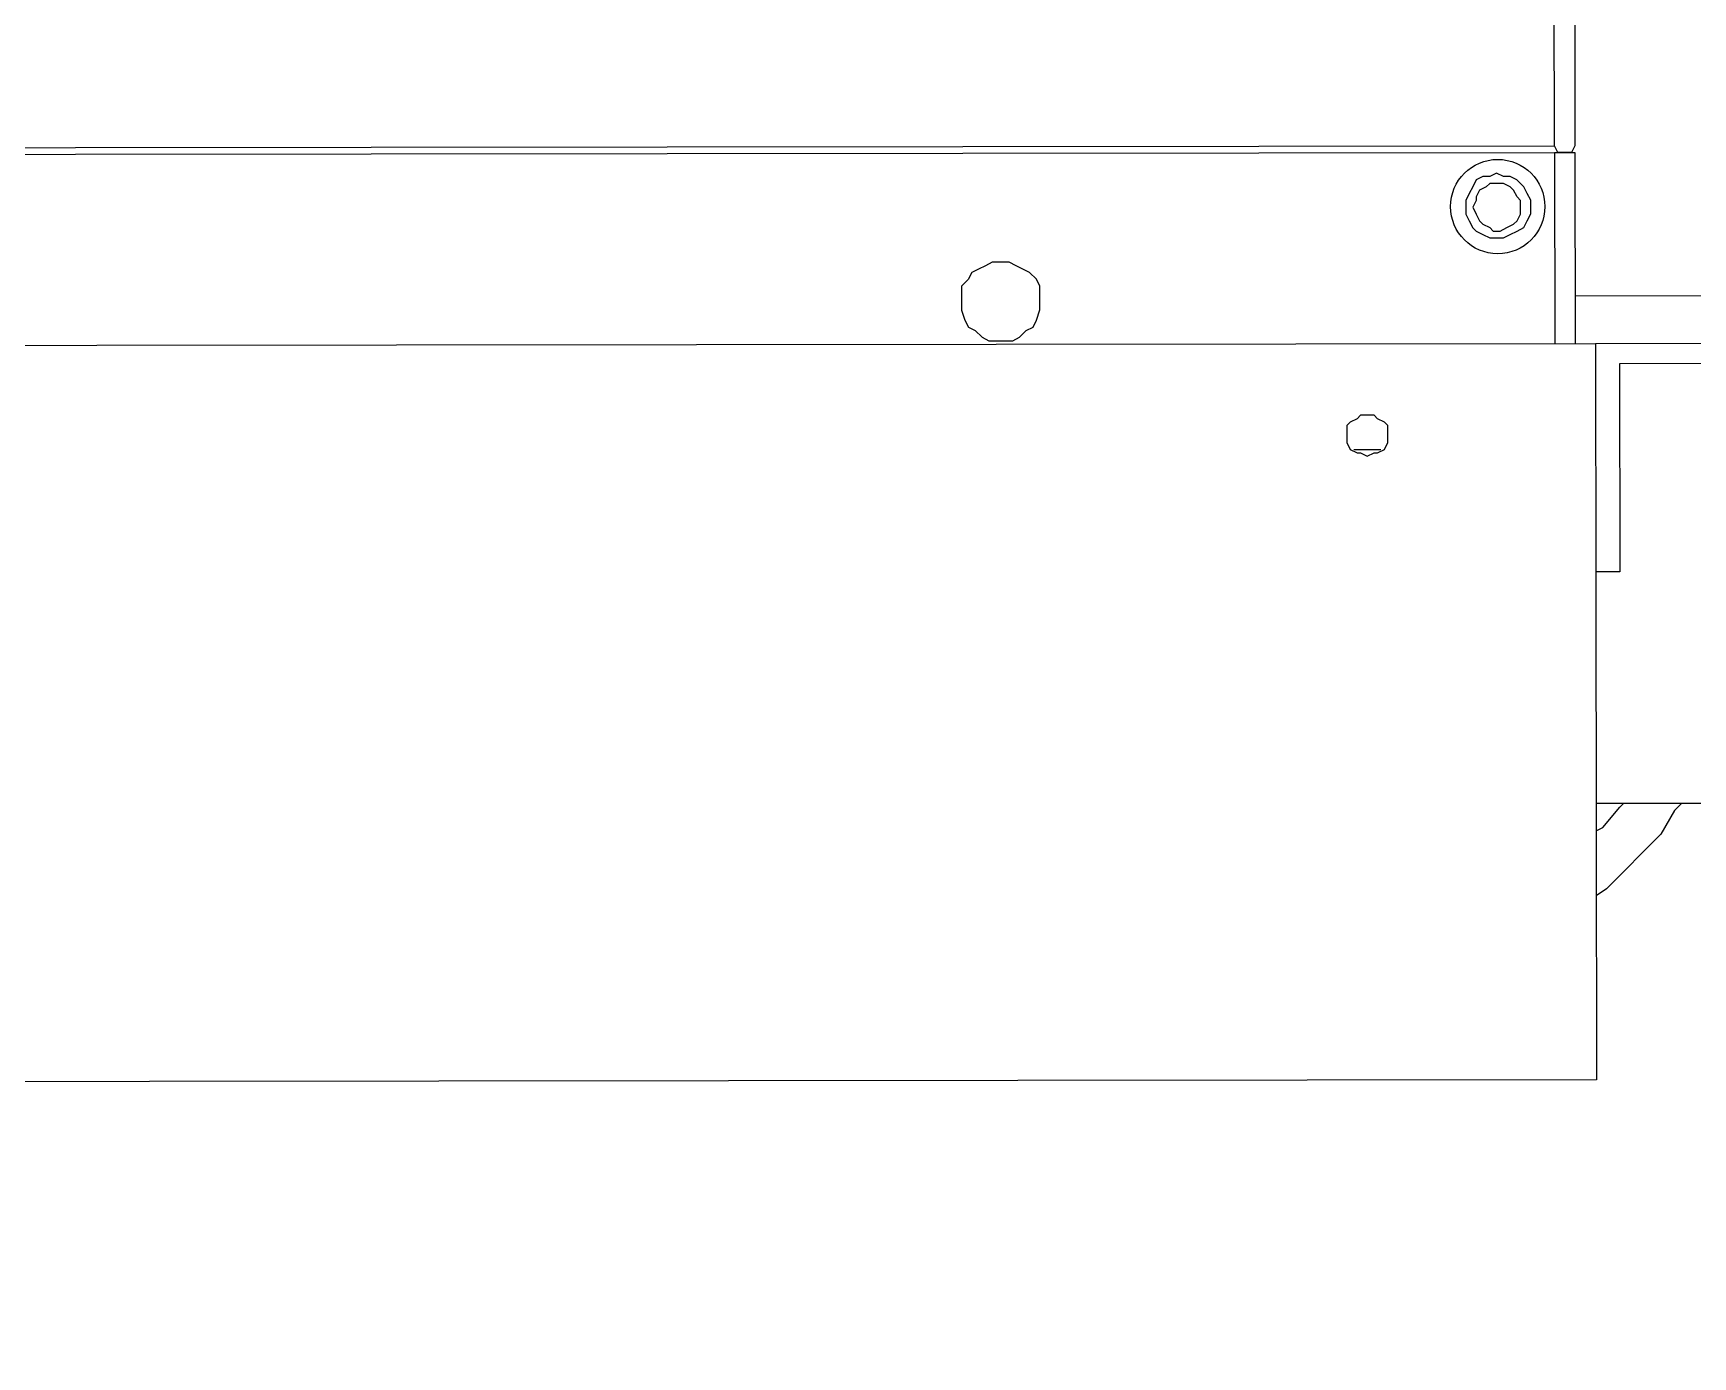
# Model space of a CAD drawing. Header units: feet. Extents: x -99009 to 3252343, y -11094690 to 9035152.
# Drawn here: x 2486455.5 to 2486816.3, y -1981241.8 to -1980954.1 of the extents above; entities that cross this region are included whole.
import ezdxf

# ---------------------------------------------------------------- set-up
doc = ezdxf.new("R2010")
doc.units = ezdxf.units.FT
doc.layers.add('1', color=1, linetype='Continuous')

# ---------------------------------------------------------------- blocks, each defined once
blk = doc.blocks.new('lEVELLING mACHINE')
at = {"color": 200, "lineweight": 25, "transparency": 33554684}
for points in [[(16675.95, 7724.53), (16675.95, 7564.48), (14851.76, 7564.48), (14851.76, 7724.53)], [(14901.4, 7580.04), (14902.88, 7580.04), (14903.62, 7580.78), (14905.1, 7581.52), (14905.84, 7582.27), (14905.84, 7583.75), (14905.84, 7585.23), (14905.84, 7585.97), (14905.1, 7587.45), (14903.62, 7588.19), (14902.88, 7588.19), (14901.4, 7588.93), (14899.92, 7588.19), (14899.18, 7588.19), (14897.69, 7587.45), (14896.95, 7585.97), (14896.95, 7585.23), (14896.95, 7583.75), (14896.95, 7582.27), (14897.69, 7581.52), (14899.18, 7580.78), (14899.92, 7580.04)], [(14980.68, 7546.7), (14982.9, 7546.7), (14984.38, 7547.44), (14985.87, 7548.18), (14987.35, 7548.92), (14988.09, 7550.41), (14989.57, 7551.89), (14989.57, 7554.11), (14989.57, 7555.59), (14989.57, 7557.07), (14988.83, 7559.3), (14988.09, 7560.78), (14986.61, 7561.52), (14985.12, 7563), (14983.64, 7563.74), (14982.16, 7563.74), (14979.94, 7563.74), (14978.46, 7563.74), (14976.97, 7563), (14975.49, 7561.52), (14974.01, 7560.78), (14973.27, 7559.3), (14972.53, 7557.07), (14972.53, 7555.59), (14972.53, 7554.11), (14972.53, 7551.89), (14973.27, 7550.41), (14974.75, 7548.92), (14976.23, 7548.18), (14977.71, 7547.44), (14979.2, 7546.7)], [(14873.24, 7527.44), (14874.72, 7528.18), (14876.21, 7528.18), (14877.69, 7528.92), (14878.43, 7530.4), (14879.17, 7531.88), (14879.91, 7533.36), (14879.91, 7534.85), (14879.91, 7536.33), (14879.17, 7537.81), (14878.43, 7539.29), (14877.69, 7540.03), (14876.21, 7540.77), (14874.72, 7541.51), (14873.24, 7541.51), (14871.76, 7541.51), (14870.28, 7540.77), (14868.8, 7540.03), (14867.31, 7539.29), (14866.57, 7537.81), (14865.83, 7536.33), (14865.83, 7534.85), (14865.83, 7533.36), (14866.57, 7531.88), (14867.31, 7530.4), (14868.8, 7528.92), (14870.28, 7528.18), (14871.76, 7528.18)], [(14873.24, 7529.66), (14874.72, 7529.66), (14875.47, 7530.4), (14876.95, 7531.14), (14877.69, 7532.62), (14877.69, 7533.36), (14878.43, 7534.85), (14877.69, 7536.33), (14876.95, 7537.81), (14876.21, 7538.55), (14874.72, 7539.29), (14873.98, 7540.03), (14872.5, 7540.03), (14871.02, 7539.29), (14869.54, 7538.55), (14868.8, 7537.81), (14868.06, 7536.33), (14868.06, 7534.85), (14868.06, 7533.36), (14868.8, 7532.62), (14869.54, 7531.14), (14870.28, 7530.4), (14871.76, 7529.66)]]:
    blk.add_lwpolyline(points, close=True, dxfattribs=at)
for points in [[(14833.23, 7664.51), (14834.71, 7665.99), (14837.68, 7671.18), (14841.38, 7674.88), (14845.83, 7679.33), (14849.53, 7683.03), (14851.76, 7684.52)], [(14851.76, 7670.44), (14850.27, 7669.7), (14846.57, 7665.25), (14845.83, 7664.51)], [(14817.67, 7664.51), (14817.67, 7579.3), (14808.04, 7579.3), (14808.04, 7664.51), (14817.67, 7664.51), (14851.76, 7664.51)], [(14851.76, 7564.48), (14808.04, 7564.48), (14801.37, 7564.48), (14801.37, 7568.93), (14846.57, 7568.93), (14846.57, 7614.13), (14851.76, 7614.13)], [(14904.36, 7587.45), (14898.43, 7587.45)], [(14860.65, 7522.99), (14856.2, 7522.99), (14856.2, 7564.48)], [(16661.13, 7522.99), (14860.65, 7522.99), (14860.65, 7564.48)], [(14856.2, 7554.11), (14817.67, 7554.11), (14817.67, 7208.83)], [(14908.07, 7487.43), (14933.26, 7462.97), (16683.36, 7462.97), (16708.55, 7487.43), (16665.58, 7487.43), (16666.32, 7488.91), (16666.32, 7521.51), (16665.58, 7522.99), (16662.61, 7522.99), (16661.13, 7521.51), (14860.65, 7521.51), (14860.65, 7488.91), (14859.91, 7487.43), (14856.94, 7487.43), (14856.2, 7488.91), (14856.2, 7521.51), (14856.94, 7522.99), (14859.91, 7522.99), (14860.65, 7521.51)]]:
    blk.add_lwpolyline(points, dxfattribs=at)
blk.add_circle((14872.99, 7534.71), 10.25, dxfattribs=at)
blk = doc.blocks.new('A$Cac12730c')
blk.add_blockref('lEVELLING mACHINE', (-11218.13, -5688.95))

msp = doc.modelspace()

# ---------------------------------------------------------------- linework, layer by layer
at = {"layer": '1'}
msp.add_arc((2520410.24778, -1978395.99612), 100000, 84.1346387202, 194.3871675539, dxfattribs=at)

# ---------------------------------------------------------------- block references
at = {"transparency": 33554684, "rotation": 180.0650517140762}
msp.add_blockref('A$Cac12730c', (2490426.6334, -1979141.86212), dxfattribs=at)

doc.saveas('drawing.dxf')
